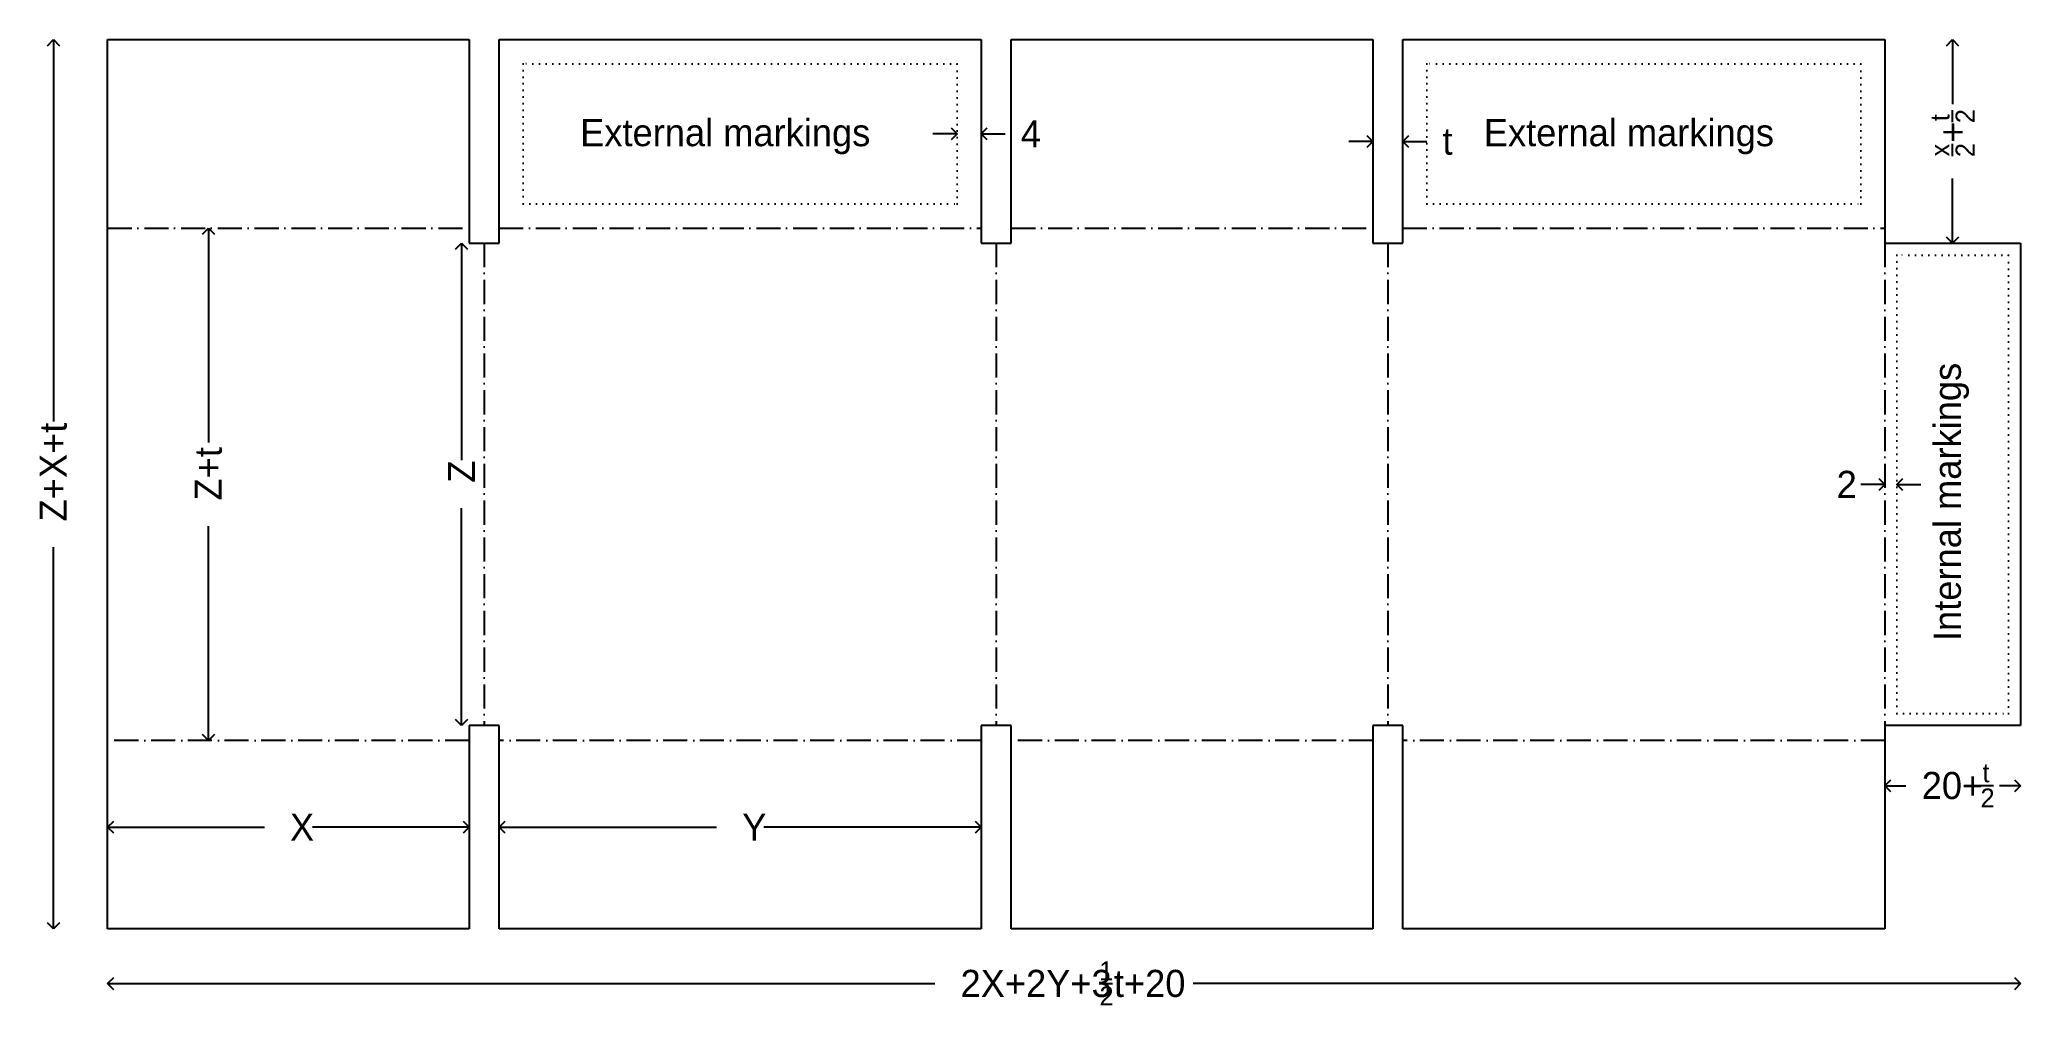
# Model space of a CAD drawing. Extents: x -11 to 318, y -14 to 148.
import ezdxf

# ---------------------------------------------------------------- set-up
doc = ezdxf.new("R2010")
doc.units = 0
doc.linetypes.add('DASHDOT', pattern=[6, 4, -1, 0, -1])
doc.linetypes.add('DOTS', pattern=[1, 0, -1])
doc.layers.get('0').update_dxf_attribs({"linetype": 'CONTINUOUS'})
doc.layers.get('DEFPOINTS').update_dxf_attribs({"linetype": 'CONTINUOUS'})
for name, color, linetype in [('LAYER_01', 12, 'DASHDOT'), ('LAYER_03', 5, 'CONTINUOUS'), ('LAYER_04', 96, 'CONTINUOUS'), ('LAYER_05', 7, 'DOTS')]:
    doc.layers.add(name, color=color, linetype=linetype)
doc.styles.add('SHOW_AND_TELL', font='SourceSansPro-Regular.ttf')
doc.dimstyles.new('SHOW_AND_TELL', dxfattribs={"dimtxt": 4.5, "dimasz": 2, "dimexe": 0, "dimexo": 0, "dimgap": 0.9, "dimtad": 0, "dimtoh": 1, "dimzin": 1, "dimblk": 'OPEN90', "dimcen": 2.5, "dimazin": 3, "dimtfac": 1, "dimtix": 1, "dimtofl": 0, "dimtmove": 0, "dimatfit": 3})

# ---------------------------------------------------------------- blocks, each defined once
blk = doc.blocks.new('_OPEN90')
at = {"color": 0, "linetype": 'BYBLOCK'}
for p, q in [((0, 0), (-1, 0)), ((-0.5, 0.5), (0, 0)), ((0, 0), (-0.5, -0.5))]:
    blk.add_line(p, q, dxfattribs=at)
blk = doc.blocks.new('*D2')
at = {"layer": 'DEFPOINTS', "color": 0}
for p in [(-9, 147.5), (-9, 147.5), (-9, 0)]:
    blk.add_point(p, dxfattribs=at)
at = {"layer": 'LAYER_04', "color": 0}
for p, q in [((-9, 147.5), (-9, 147.5)), ((-9, 145.5), (-9, 84.16)), ((-9, 2), (-9, 63.34)), ((-9, 0), (-9, 0))]:
    blk.add_line(p, q, dxfattribs=at)
at = {"layer": 'LAYER_04', "color": 0, "xscale": 2, "yscale": 2, "zscale": 2}
for p, rotation in [((-9, 147.5), 90), ((-9, 0), 270)]:
    blk.add_blockref('_OPEN90', p, dxfattribs=dict(at, rotation=rotation))
at = {"layer": 'LAYER_04', "color": 0, "style": 'SHOW_AND_TELL'}
blk.add_text('  Z+X+t', height=4.5, rotation=90, dxfattribs=at).set_placement((-6.79, 64.24))
blk = doc.blocks.new('*D3')
at = {"layer": 'DEFPOINTS', "color": 0}
for p in [(141, 131.875), (145, 131.875), (145, 131.875)]:
    blk.add_point(p, dxfattribs=at)
at = {"layer": 'LAYER_04', "color": 0}
for p, q in [((139, 131.875), (137, 131.875)), ((141, 131.875), (141, 131.875)), ((145, 131.875), (145, 131.875)), ((147, 131.875), (149, 131.875))]:
    blk.add_line(p, q, dxfattribs=at)
at = {"layer": 'LAYER_04', "color": 0, "xscale": 2, "yscale": 2, "zscale": 2}
blk.add_blockref('_OPEN90', (141, 131.875), dxfattribs=at)
at = {"layer": 'LAYER_04', "color": 0, "xscale": 2, "yscale": 2, "zscale": 2, "rotation": 180}
blk.add_blockref('_OPEN90', (145, 131.875), dxfattribs=at)
at = {"layer": 'LAYER_04', "color": 0, "style": 'SHOW_AND_TELL'}
blk.add_text(' 4', height=4.5, dxfattribs=at).set_placement((149.9, 129.625))
blk = doc.blocks.new('*D4')
at = {"layer": 'DEFPOINTS', "color": 0}
for p in [(295, 73.75), (295, 73.73), (297, 73.75)]:
    blk.add_point(p, dxfattribs=at)
at = {"layer": 'LAYER_04', "color": 0}
for p, q in [((293, 73.73), (291, 73.73)), ((295, 73.75), (295, 73.73)), ((297, 73.75), (297, 73.73)), ((299, 73.73), (301, 73.73))]:
    blk.add_line(p, q, dxfattribs=at)
at = {"layer": 'LAYER_04', "color": 0, "xscale": 2, "yscale": 2, "zscale": 2}
blk.add_blockref('_OPEN90', (295, 73.73), dxfattribs=at)
at = {"layer": 'LAYER_04', "color": 0, "xscale": 2, "yscale": 2, "zscale": 2, "rotation": 180}
blk.add_blockref('_OPEN90', (297, 73.73), dxfattribs=at)
at = {"layer": 'LAYER_04', "color": 0, "style": 'SHOW_AND_TELL'}
blk.add_text('2', height=4.5, dxfattribs=at).set_placement((287, 71.48))
blk = doc.blocks.new('*D5')
at = {"layer": 'DEFPOINTS', "color": 0}
for p in [(0, 16.875), (0, 16.875), (60, 16.875)]:
    blk.add_point(p, dxfattribs=at)
at = {"layer": 'LAYER_04', "color": 0}
for p, q in [((0, 16.875), (0, 16.875)), ((2, 16.875), (26.01975, 16.875)), ((58, 16.875), (33.98025, 16.875)), ((60, 16.875), (60, 16.875))]:
    blk.add_line(p, q, dxfattribs=at)
at = {"layer": 'LAYER_04', "color": 0, "xscale": 2, "yscale": 2, "zscale": 2, "rotation": 180}
blk.add_blockref('_OPEN90', (0, 16.875), dxfattribs=at)
at = {"layer": 'LAYER_04', "color": 0, "xscale": 2, "yscale": 2, "zscale": 2}
blk.add_blockref('_OPEN90', (60, 16.875), dxfattribs=at)
at = {"layer": 'LAYER_04', "color": 0, "style": 'SHOW_AND_TELL'}
blk.add_text('  X', height=4.5, dxfattribs=at).set_placement((26.91975, 14.625))
blk = doc.blocks.new('*D6')
at = {"layer": 'DEFPOINTS', "color": 0}
for p in [(65, 16.875), (65, 16.875), (145, 16.875)]:
    blk.add_point(p, dxfattribs=at)
at = {"layer": 'LAYER_04', "color": 0}
for p, q in [((65, 16.875), (65, 16.875)), ((67, 16.875), (101.09175, 16.875)), ((143, 16.875), (108.90825, 16.875)), ((145, 16.875), (145, 16.875))]:
    blk.add_line(p, q, dxfattribs=at)
at = {"layer": 'LAYER_04', "color": 0, "xscale": 2, "yscale": 2, "zscale": 2, "rotation": 180}
blk.add_blockref('_OPEN90', (65, 16.875), dxfattribs=at)
at = {"layer": 'LAYER_04', "color": 0, "xscale": 2, "yscale": 2, "zscale": 2}
blk.add_blockref('_OPEN90', (145, 16.875), dxfattribs=at)
at = {"layer": 'LAYER_04', "color": 0, "style": 'SHOW_AND_TELL'}
blk.add_text('  Y', height=4.5, dxfattribs=at).set_placement((101.99175, 14.625))
blk = doc.blocks.new('*X13')
at = {"layer": 'LAYER_04', "color": 0}
blk.add_line((311.0542, 23.7905), (313.0513, 23.7905), dxfattribs=at)
at = {"layer": 'LAYER_04', "color": 0, "style": 'SHOW_AND_TELL'}
for s, height, p in [('t', 3.15, (311.21485, 24.3155)), (' 20+', 4.5, (299.4487, 21.5405)), ('2', 3.15, (310.88095, 20.14385))]:
    blk.add_text(s, height=height, dxfattribs=at).set_placement(p)
blk = doc.blocks.new('*D7')
at = {"layer": 'DEFPOINTS', "color": 0}
for p in [(295, 23.75), (295, 23.75), (317.5, 23.75)]:
    blk.add_point(p, dxfattribs=at)
at = {"layer": 'LAYER_04', "color": 0}
for p, q in [((295, 23.75), (295, 23.75)), ((297, 23.75), (298.462075, 23.75)), ((315.5, 23.75), (314.037925, 23.75)), ((317.5, 23.75), (317.5, 23.75))]:
    blk.add_line(p, q, dxfattribs=at)
blk.add_blockref('*X13', (0, 0), dxfattribs=at)
at = {"layer": 'LAYER_04', "color": 0, "xscale": 2, "yscale": 2, "zscale": 2, "rotation": 180}
blk.add_blockref('_OPEN90', (295, 23.75), dxfattribs=at)
at = {"layer": 'LAYER_04', "color": 0, "xscale": 2, "yscale": 2, "zscale": 2}
blk.add_blockref('_OPEN90', (317.5, 23.75), dxfattribs=at)
blk = doc.blocks.new('*D8')
at = {"layer": 'DEFPOINTS', "color": 0}
for p in [(58.75, 113.75), (58.75, 113.75), (58.75, 33.75)]:
    blk.add_point(p, dxfattribs=at)
at = {"layer": 'LAYER_04', "color": 0}
for p, q in [((58.75, 113.75), (58.75, 113.75)), ((58.75, 111.75), (58.75, 77.72575)), ((58.75, 35.75), (58.75, 69.77425)), ((58.75, 33.75), (58.75, 33.75))]:
    blk.add_line(p, q, dxfattribs=at)
at = {"layer": 'LAYER_04', "color": 0, "xscale": 2, "yscale": 2, "zscale": 2}
for p, rotation in [((58.75, 113.75), 90), ((58.75, 33.75), 270)]:
    blk.add_blockref('_OPEN90', p, dxfattribs=dict(at, rotation=rotation))
at = {"layer": 'LAYER_04', "color": 0, "style": 'SHOW_AND_TELL'}
blk.add_text('  Z', height=4.5, rotation=90, dxfattribs=at).set_placement((61, 70.67425))
blk = doc.blocks.new('*D9')
at = {"layer": 'DEFPOINTS', "color": 0}
for p in [(210, 130.625), (215, 130.625), (215, 130.625)]:
    blk.add_point(p, dxfattribs=at)
at = {"layer": 'LAYER_04', "color": 0}
for p, q in [((208, 130.625), (206, 130.625)), ((210, 130.625), (210, 130.625)), ((215, 130.625), (215, 130.625)), ((217, 130.625), (219, 130.625))]:
    blk.add_line(p, q, dxfattribs=at)
at = {"layer": 'LAYER_04', "color": 0, "xscale": 2, "yscale": 2, "zscale": 2}
blk.add_blockref('_OPEN90', (210, 130.625), dxfattribs=at)
at = {"layer": 'LAYER_04', "color": 0, "xscale": 2, "yscale": 2, "zscale": 2, "rotation": 180}
blk.add_blockref('_OPEN90', (215, 130.625), dxfattribs=at)
at = {"layer": 'LAYER_04', "color": 0, "style": 'SHOW_AND_TELL'}
blk.add_text(' t', height=4.5, dxfattribs=at).set_placement((219.9, 128.4155))
blk = doc.blocks.new('*X14')
at = {"layer": 'LAYER_04', "color": 0}
for p, q in [((306.25, 133.811675), (306.25, 135.808775)), ((306.25, 128.186225), (306.25, 130.192775))]:
    blk.add_line(p, q, dxfattribs=at)
at = {"layer": 'LAYER_04', "color": 0, "style": 'SHOW_AND_TELL'}
for s, height, p in [('t', 3.15, (305.725, 133.972325)), ('2', 3.15, (309.89665, 133.638425)), ('+', 4.5, (308.5, 130.400675)), ('x', 3.15, (305.725, 128.120075)), ('2', 3.15, (309.89665, 128.0177))]:
    blk.add_text(s, height=height, rotation=90, dxfattribs=at).set_placement(p)
blk = doc.blocks.new('*D10')
at = {"layer": 'DEFPOINTS', "color": 0}
for p in [(306.25, 147.5), (306.25, 113.75), (306.25, 113.75)]:
    blk.add_point(p, dxfattribs=at)
at = {"layer": 'LAYER_04', "color": 0}
for p, q in [((306.25, 147.5), (306.25, 147.5)), ((306.25, 145.5), (306.25, 136.7954)), ((306.25, 115.75), (306.25, 124.4546)), ((306.25, 113.75), (306.25, 113.75))]:
    blk.add_line(p, q, dxfattribs=at)
at = {"layer": 'LAYER_04', "color": 0, "xscale": 2, "yscale": 2, "zscale": 2}
for p, rotation in [((306.25, 147.5), 90), ((306.25, 113.75), 270)]:
    blk.add_blockref('_OPEN90', p, dxfattribs=dict(at, rotation=rotation))
at = {"layer": 'LAYER_04', "color": 0}
blk.add_blockref('*X14', (0, 0), dxfattribs=at)
blk = doc.blocks.new('*D11')
at = {"layer": 'DEFPOINTS', "color": 0}
for p in [(16.73, 116.25), (16.73, 31.25), (16.73, 31.25)]:
    blk.add_point(p, dxfattribs=at)
at = {"layer": 'LAYER_04', "color": 0}
for p, q in [((16.73, 116.25), (16.73, 116.25)), ((16.73, 114.25), (16.73, 80.69)), ((16.73, 33.25), (16.73, 66.81)), ((16.73, 31.25), (16.73, 31.25))]:
    blk.add_line(p, q, dxfattribs=at)
at = {"layer": 'LAYER_04', "color": 0, "xscale": 2, "yscale": 2, "zscale": 2}
for p, rotation in [((16.73, 116.25), 90), ((16.73, 31.25), 270)]:
    blk.add_blockref('_OPEN90', p, dxfattribs=dict(at, rotation=rotation))
at = {"layer": 'LAYER_04', "color": 0, "style": 'SHOW_AND_TELL'}
blk.add_text('  Z+t', height=4.5, rotation=90, dxfattribs=at).set_placement((18.94, 67.71))
blk = doc.blocks.new('*X15')
at = {"layer": 'LAYER_04', "color": 0}
blk.add_line((164.81, -9.04), (166.81, -9.04), dxfattribs=at)
at = {"layer": 'LAYER_04', "color": 0, "style": 'SHOW_AND_TELL'}
for s, height, p in [('1', 3.15, (164.57, -8.52)), ('  2X+2Y+3', 4.5, (138.23, -11.29)), ('2', 3.15, (164.64, -12.69)), ('t+20', 4.5, (167.03, -11.29))]:
    blk.add_text(s, height=height, dxfattribs=at).set_placement(p)
blk = doc.blocks.new('*D12')
at = {"layer": 'DEFPOINTS', "color": 0}
for p in [(0, -9.08), (317.5, -9.08), (317.5, -9.08)]:
    blk.add_point(p, dxfattribs=at)
at = {"layer": 'LAYER_04', "color": 0}
for p, q in [((0, -9.08), (0, -9.08)), ((2, -9.08), (137.33, -9.08)), ((315.5, -9.08), (180.17, -9.08)), ((317.5, -9.08), (317.5, -9.08))]:
    blk.add_line(p, q, dxfattribs=at)
blk.add_blockref('*X15', (0, 0), dxfattribs=at)
at = {"layer": 'LAYER_04', "color": 0, "xscale": 2, "yscale": 2, "zscale": 2, "rotation": 180}
blk.add_blockref('_OPEN90', (0, -9.08), dxfattribs=at)
at = {"layer": 'LAYER_04', "color": 0, "xscale": 2, "yscale": 2, "zscale": 2}
blk.add_blockref('_OPEN90', (317.5, -9.08), dxfattribs=at)

msp = doc.modelspace()

# ---------------------------------------------------------------- linework, layer by layer
at = {"layer": 'LAYER_01'}
for p, q in [((0, 116.25), (60, 116.25)), ((65, 116.25), (145, 116.25)), ((150, 116.25), (210, 116.25)), ((215, 116.25), (295, 116.25)), ((62.5, 113.75), (62.5, 33.75)), ((147.5, 113.75), (147.5, 33.75)), ((212.5, 113.75), (212.5, 33.75)), ((295, 113.75), (295, 33.75)), ((60, 31.25), (0, 31.25)), ((145, 31.25), (65, 31.25)), ((210, 31.25), (150, 31.25)), ((295, 31.25), (215, 31.25))]:
    msp.add_line(p, q, dxfattribs=at)
at = {"layer": 'LAYER_03'}
for p, q in [((0, 0), (0, 147.5)), ((0, 147.5), (60, 147.5)), ((60, 147.5), (60, 113.75)), ((65, 113.75), (65, 147.5)), ((65, 147.5), (145, 147.5)), ((145, 147.5), (145, 113.75)), ((150, 113.75), (150, 147.5)), ((150, 147.5), (210, 147.5)), ((210, 147.5), (210, 113.75)), ((215, 113.75), (215, 147.5)), ((215, 147.5), (295, 147.5)), ((295, 147.5), (295, 113.75)), ((60, 113.75), (65, 113.75)), ((145, 113.75), (150, 113.75)), ((210, 113.75), (215, 113.75)), ((295, 113.75), (317.5, 113.75)), ((317.5, 113.75), (317.5, 33.75)), ((65, 33.75), (60, 33.75)), ((60, 33.75), (60, 0)), ((65, 0), (65, 33.75)), ((150, 33.75), (145, 33.75)), ((145, 33.75), (145, 0)), ((150, 0), (150, 33.75)), ((215, 33.75), (210, 33.75)), ((210, 33.75), (210, 0)), ((215, 0), (215, 33.75)), ((317.5, 33.75), (295, 33.75)), ((295, 33.75), (295, 0)), ((60, 0), (0, 0)), ((145, 0), (65, 0)), ((210, 0), (150, 0)), ((295, 0), (215, 0))]:
    msp.add_line(p, q, dxfattribs=at)
at = {"layer": 'LAYER_05'}
for p, q in [((141, 143.5), (69, 143.5)), ((69, 143.5), (69, 120.25)), ((141, 120.25), (141, 143.5)), ((291, 143.5), (219, 143.5)), ((219, 143.5), (219, 120.25)), ((291, 120.25), (291, 143.5)), ((69, 120.25), (141, 120.25)), ((219, 120.25), (291, 120.25)), ((315.5, 111.75), (297, 111.75)), ((297, 111.75), (297, 35.75)), ((315.5, 35.75), (315.5, 111.75)), ((297, 35.75), (315.5, 35.75))]:
    msp.add_line(p, q, dxfattribs=at)

# ---------------------------------------------------------------- texts
at = {"layer": 'LAYER_05', "style": 'SHOW_AND_TELL'}
for p in [(78.435, 129.828), (228.435, 129.828)]:
    msp.add_text('External markings', height=4.5, dxfattribs=at).set_placement(p)
msp.add_text('Internal markings', height=4.5, rotation=90, dxfattribs=at).set_placement((307.616, 47.744))

# ---------------------------------------------------------------- dimensions: what is measured, and where the dimension line sits
at = {"layer": 'LAYER_04'}
for base, p1, p2, text, picture, middle in [((-9.002, 147.5), (-9.002, 0), (-9.002, 147.5), '  Z+X+t   ', '*D2', (-9.002, 73.75)), ((306.25, 113.75), (306.25, 147.5), (306.25, 113.75), '\\A1;\\A1;  {\\H0.7x;\\Sx/2;}+{\\H0.7x;\\St/2;}  ', '*D10', (306.25, 130.625)), ((16.727, 31.25), (16.727, 116.25), (16.727, 31.25), '  Z+t   ', '*D11', (16.727, 73.75)), ((58.75, 113.75), (58.75, 33.75), (58.75, 113.75), '  Z   ', '*D8', (58.75, 73.75))]:
    dim = msp.add_linear_dim(base=base, p1=p1, p2=p2, angle=90, text=text, dimstyle='SHOW_AND_TELL', override={"dimscale": 1, "dimtxt": 4.5, "dimasz": 2, "dimexe": 0, "dimexo": 0, "dimgap": 0.9, "dimtih": 0, "dimtoh": 0, "dimdec": 2, "dimlfac": 1, "dimzin": 1, "dimblk": 'OPEN90', "dimsah": 0, "dimcen": 2.5, "dimadec": 1, "dimazin": 1, "dimtix": 0, "dimtmove": 0, "dimtzin": 1}, dxfattribs=at)
    dim.commit()
    dim.dimension.update_dxf_attribs({"geometry": picture, "text_midpoint": middle})
for base, p1, p2, text, picture, middle in [((145, 131.875), (141, 131.875), (145, 131.875), ' 4', '*D3', (152.195, 131.875)), ((215, 130.625), (210, 130.625), (215, 130.625), ' t ', '*D9', (221.7, 130.625)), ((295, 73.729), (297, 73.75), (295, 73.75), '2', '*D4', (288.673, 73.729)), ((295, 23.75), (317.5, 23.75), (295, 23.75), '\\A1; 20+{\\H0.7x;\\St/2;} ', '*D7', (306.25, 23.75)), ((0, 16.875), (60, 16.875), (0, 16.875), '  X   ', '*D5', (30, 16.875)), ((65, 16.875), (145, 16.875), (65, 16.875), '  Y   ', '*D6', (105, 16.875)), ((317.5, -9.084), (0, -9.084), (317.5, -9.084), '\\A1;  2X+2Y+3{\\H0.7x;\\S1/2;}t+20   ', '*D12', (158.75, -9.084))]:
    dim = msp.add_linear_dim(base=base, p1=p1, p2=p2, text=text, dimstyle='SHOW_AND_TELL', override={"dimscale": 1, "dimtxt": 4.5, "dimasz": 2, "dimexe": 0, "dimexo": 0, "dimgap": 0.9, "dimtih": 0, "dimtoh": 0, "dimdec": 2, "dimlfac": 1, "dimzin": 1, "dimblk": 'OPEN90', "dimsah": 0, "dimcen": 2.5, "dimadec": 1, "dimazin": 1, "dimtix": 0, "dimtmove": 0, "dimtzin": 1}, dxfattribs=at)
    dim.commit()
    dim.dimension.update_dxf_attribs({"geometry": picture, "text_midpoint": middle})

doc.saveas('drawing.dxf')
